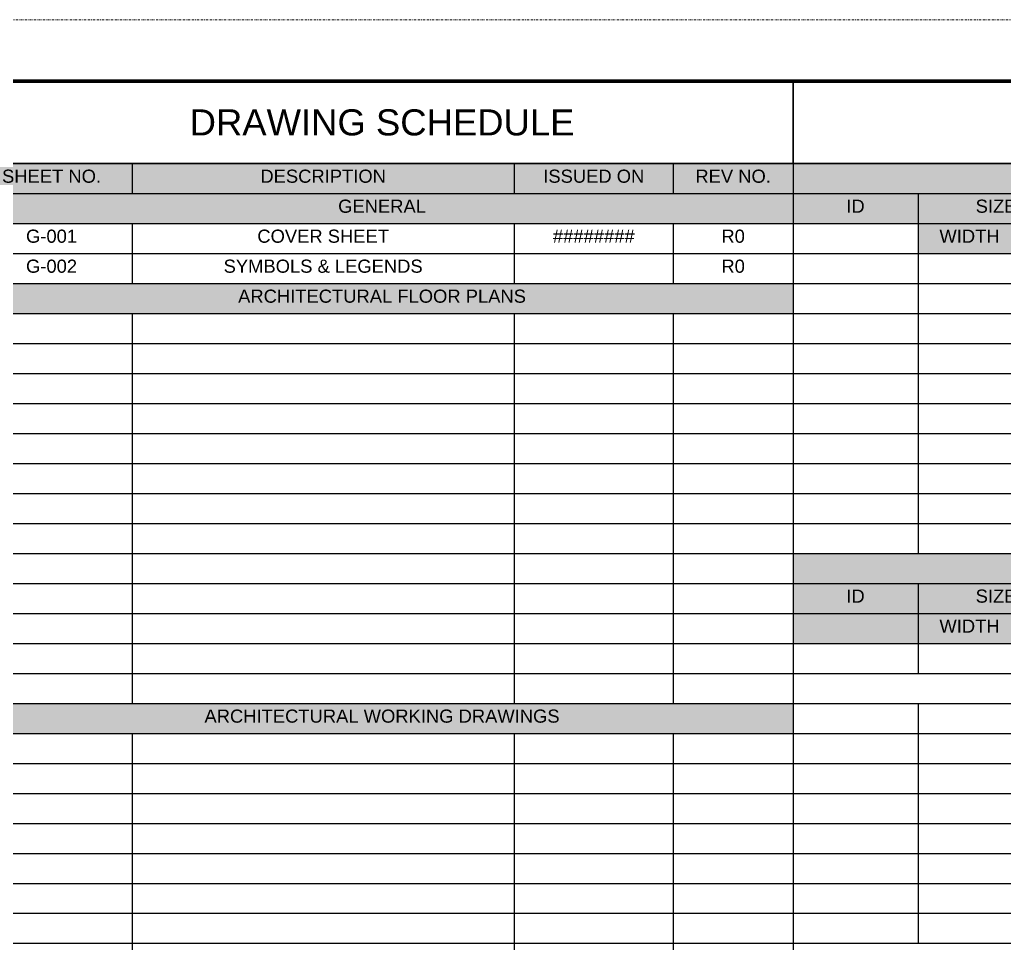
# Paper-space layout 'Symbols A0' of a CAD drawing. Header units: millimetres. Extents: x 0 to 1183, y 0 to 902.
# Drawn here: x 703.8 to 943.4, y 677.2 to 902 of the extents above; entities that cross this region are included whole.
import ezdxf
from ezdxf.enums import TextEntityAlignment as Align

# ---------------------------------------------------------------- set-up
doc = ezdxf.new("R2010")
doc.units = ezdxf.units.MM
doc.linetypes.add('DASHDOT', pattern=[1, 0.5, -0.25, 0, -0.25])
doc.layers.add('G-ANNO-REFR', color=253, linetype='DASHDOT', lineweight=5, plot=False)
for name, color, linetype, lineweight in [('G-ANNO-TEXT', 3, 'Continuous', 15), ('G-ANNO-TTLB', 7, 'Continuous', 50), ('G-PAPR-MEDM', 6, 'Continuous', 30), ('G-PAPR-THCK', 4, 'Continuous', 100)]:
    doc.layers.add(name, color=color, linetype=linetype, lineweight=lineweight)
doc.styles.add('LLARGE', font='arial.ttf', dxfattribs={"height": 6.35})
doc.styles.add('MEDIUM', font='arial.ttf', dxfattribs={"height": 3.2})
doc.styles.add('NOTES', font='arial.ttf', dxfattribs={"height": 2})
doc.styles.add('SUB-TITLE', font='swisscb.ttf')
doc.styles.add('SUB-TITLE-2', font='swissc.ttf')
doc.styles.add('TITLE', font='swisscb.ttf')

# ---------------------------------------------------------------- blocks, each defined once
blk = doc.blocks.new('*T133')
at = {"layer": 'G-PAPR-MEDM', "color": 7, "linetype": 'ByBlock', "lineweight": -2, "transparency": 16777216}
for p, q in [((0, 0), (200, 0)), ((0, 0), (0, -14.6)), ((39.16, 0), (39.16, -7.3)), ((132.17, 0), (132.17, -7.3)), ((170.86, 0), (170.86, -7.3)), ((200, 0), (200, -7.3)), ((0, -7.3), (200, -7.3)), ((0, -29.2), (200, -29.2)), ((0, -29.2), (0, -36.5)), ((0, -131.4), (200, -131.4)), ((0, -131.4), (0, -138.7)), ((0, -240.9), (200, -240.9)), ((0, -240.9), (0, -248.2)), ((0, -328.5), (200, -328.5)), ((0, -328.5), (0, -335.8))]:
    blk.add_line(p, q, dxfattribs=at)
at = {"layer": 'G-PAPR-MEDM', "color": 0, "linetype": 'ByBlock', "lineweight": -2, "transparency": 16777216}
for p, q in [((200, -7.3), (200, -401.5)), ((0, -14.6), (200, -14.6)), ((0, -14.6), (0, -29.2)), ((39.16, -14.6), (39.16, -29.2)), ((132.17, -14.6), (132.17, -29.2)), ((170.86, -14.6), (170.86, -29.2)), ((0, -21.9), (200, -21.9)), ((0, -36.5), (200, -36.5)), ((0, -36.5), (0, -131.4)), ((39.16, -36.5), (39.16, -131.4)), ((132.17, -36.5), (132.17, -131.4)), ((170.86, -36.5), (170.86, -131.4)), ((0, -43.8), (200, -43.8)), ((0, -51.1), (200, -51.1)), ((0, -58.4), (200, -58.4)), ((0, -65.7), (200, -65.7)), ((0, -73), (200, -73)), ((0, -80.3), (200, -80.3)), ((0, -87.6), (200, -87.6)), ((0, -94.9), (200, -94.9)), ((0, -102.2), (200, -102.2)), ((0, -109.5), (200, -109.5)), ((0, -116.8), (200, -116.8)), ((0, -124.1), (200, -124.1)), ((0, -138.7), (200, -138.7)), ((0, -138.7), (0, -240.9)), ((39.16, -138.7), (39.16, -240.9)), ((132.17, -138.7), (132.17, -240.9)), ((170.86, -138.7), (170.86, -240.9)), ((0, -146), (200, -146)), ((0, -153.3), (200, -153.3)), ((0, -160.6), (200, -160.6)), ((0, -167.9), (200, -167.9)), ((0, -175.2), (200, -175.2)), ((0, -182.5), (200, -182.5)), ((0, -189.8), (200, -189.8)), ((0, -197.1), (200, -197.1)), ((0, -204.4), (200, -204.4)), ((0, -211.7), (200, -211.7)), ((0, -219), (200, -219)), ((0, -226.3), (200, -226.3)), ((0, -233.6), (200, -233.6)), ((0, -248.2), (200, -248.2)), ((0, -248.2), (0, -328.5)), ((39.16, -248.2), (39.16, -328.5)), ((132.17, -248.2), (132.17, -328.5)), ((170.86, -248.2), (170.86, -328.5)), ((0, -255.5), (200, -255.5)), ((0, -262.8), (200, -262.8)), ((0, -270.1), (200, -270.1)), ((0, -277.4), (200, -277.4)), ((0, -284.7), (200, -284.7)), ((0, -292), (200, -292)), ((0, -299.3), (200, -299.3)), ((0, -306.6), (200, -306.6)), ((0, -313.9), (200, -313.9)), ((0, -321.2), (200, -321.2)), ((0, -335.8), (200, -335.8)), ((0, -335.8), (0, -401.5)), ((39.16, -335.8), (39.16, -401.5)), ((132.17, -335.8), (132.17, -401.5)), ((170.86, -335.8), (170.86, -401.5)), ((0, -343.1), (200, -343.1)), ((0, -350.4), (200, -350.4)), ((0, -357.7), (200, -357.7)), ((0, -365), (200, -365)), ((0, -372.3), (200, -372.3)), ((0, -379.6), (200, -379.6)), ((0, -386.9), (200, -386.9)), ((0, -394.2), (200, -394.2)), ((0, -401.5), (200, -401.5))]:
    blk.add_line(p, q, dxfattribs=at)
at = {"layer": 'G-PAPR-MEDM', "color": 9, "transparency": 16777216}
for points in [[(0, 0), (0, -7.3), (39.16, 0), (39.16, -7.3)], [(39.16, 0), (39.16, -7.3), (132.17, 0), (132.17, -7.3)], [(132.17, 0), (132.17, -7.3), (170.86, 0), (170.86, -7.3)], [(170.86, 0), (170.86, -7.3), (200, 0), (200, -7.3)], [(0, -7.3), (0, -14.6), (200, -7.3), (200, -14.6)], [(0, -29.2), (0, -36.5), (200, -29.2), (200, -36.5)], [(0, -131.4), (0, -138.7), (200, -131.4), (200, -138.7)], [(0, -240.9), (0, -248.2), (200, -240.9), (200, -248.2)], [(0, -328.5), (0, -335.8), (200, -328.5), (200, -335.8)]]:
    blk.add_solid(points, dxfattribs=at)
at = {"layer": 'G-PAPR-MEDM', "color": 7, "transparency": 16777216, "char_height": 3.2, "attachment_point": 2, "style": 'MEDIUM'}
for s, insert, width in [('{\\fArial|b0|i0|c0;SHEET NO.', (19.58, -1.5), 36.1591), ('{\\fArial|b0|i0|c0;DESCRIPTION', (85.67, -1.5), 90.0153), ('{\\fArial|b0|i0|c0;ISSUED ON', (151.52, -1.5), 35.6828), ('{\\fArial|b0|i0|c0;REV NO.', (185.43, -1.5), 26.1428), ('{\\fArial|b0|i0|c0;GENERAL', (100, -8.8), 197), ('{\\fArial|b0|i0|c0;G-001', (19.58, -16.1), 36.1591), ('{\\fArial|b0|i0|c0;COVER SHEET', (85.67, -16.1), 90.0153), ('{\\fArial|b0|i0|c0;########', (151.52, -16.1), 35.6828), ('{\\fArial|b0|i0|c0;R0', (185.43, -16.1), 26.1428), ('{\\fArial|b0|i0|c0;G-002', (19.58, -23.4), 36.1591), ('{\\fArial|b0|i0|c0;SYMBOLS & LEGENDS', (85.67, -23.4), 90.0153), ('{\\fArial|b0|i0|c0;', (151.52, -23.4), 35.6828), ('{\\fArial|b0|i0|c0;R0', (185.43, -23.4), 26.1428), ('{\\fArial|b0|i0|c0;ARCHITECTURAL FLOOR PLANS', (100, -30.7), 197), ('{\\fArial|b0|i0|c0;', (19.58, -38), 36.1591), ('{\\fArial|b0|i0|c0;', (85.67, -38), 90.0153), ('{\\fArial|b0|i0|c0;', (151.52, -38), 35.6828), ('{\\fArial|b0|i0|c0;', (185.43, -38), 26.1428), ('{\\fArial|b0|i0|c0;', (19.58, -45.3), 36.1591), ('{\\fArial|b0|i0|c0;', (85.67, -45.3), 90.0153), ('{\\fArial|b0|i0|c0;', (151.52, -45.3), 35.6828), ('{\\fArial|b0|i0|c0;', (185.43, -45.3), 26.1428), ('{\\fArial|b0|i0|c0;', (19.58, -52.6), 36.1591), ('{\\fArial|b0|i0|c0;', (85.67, -52.6), 90.0153), ('{\\fArial|b0|i0|c0;', (151.52, -52.6), 35.6828), ('{\\fArial|b0|i0|c0;', (185.43, -52.6), 26.1428), ('{\\fArial|b0|i0|c0;', (19.58, -59.9), 36.1591), ('{\\fArial|b0|i0|c0;', (85.67, -59.9), 90.0153), ('{\\fArial|b0|i0|c0;', (151.52, -59.9), 35.6828), ('{\\fArial|b0|i0|c0;', (185.43, -59.9), 26.1428), ('{\\fArial|b0|i0|c0;', (19.58, -67.2), 36.1591), ('{\\fArial|b0|i0|c0;', (85.67, -67.2), 90.0153), ('{\\fArial|b0|i0|c0;', (151.52, -67.2), 35.6828), ('{\\fArial|b0|i0|c0;', (185.43, -67.2), 26.1428), ('{\\fArial|b0|i0|c0;', (19.58, -74.5), 36.1591), ('{\\fArial|b0|i0|c0;', (85.67, -74.5), 90.0153), ('{\\fArial|b0|i0|c0;', (151.52, -74.5), 35.6828), ('{\\fArial|b0|i0|c0;', (185.43, -74.5), 26.1428), ('{\\fArial|b0|i0|c0;', (19.58, -81.8), 36.1591), ('{\\fArial|b0|i0|c0;', (85.67, -81.8), 90.0153), ('{\\fArial|b0|i0|c0;', (151.52, -81.8), 35.6828), ('{\\fArial|b0|i0|c0;', (185.43, -81.8), 26.1428), ('{\\fArial|b0|i0|c0;', (19.58, -89.1), 36.1591), ('{\\fArial|b0|i0|c0;', (85.67, -89.1), 90.0153), ('{\\fArial|b0|i0|c0;', (151.52, -89.1), 35.6828), ('{\\fArial|b0|i0|c0;', (185.43, -89.1), 26.1428), ('{\\fArial|b0|i0|c0;', (19.58, -96.4), 36.1591), ('{\\fArial|b0|i0|c0;', (85.67, -96.4), 90.0153), ('{\\fArial|b0|i0|c0;', (151.52, -96.4), 35.6828), ('{\\fArial|b0|i0|c0;', (185.43, -96.4), 26.1428), ('{\\fArial|b0|i0|c0;', (19.58, -103.7), 36.1591), ('{\\fArial|b0|i0|c0;', (85.67, -103.7), 90.0153), ('{\\fArial|b0|i0|c0;', (151.52, -103.7), 35.6828), ('{\\fArial|b0|i0|c0;', (185.43, -103.7), 26.1428), ('{\\fArial|b0|i0|c0;', (19.58, -111), 36.1591), ('{\\fArial|b0|i0|c0;', (85.67, -111), 90.0153), ('{\\fArial|b0|i0|c0;', (151.52, -111), 35.6828), ('{\\fArial|b0|i0|c0;', (185.43, -111), 26.1428), ('{\\fArial|b0|i0|c0;', (19.58, -118.3), 36.1591), ('{\\fArial|b0|i0|c0;', (85.67, -118.3), 90.0153), ('{\\fArial|b0|i0|c0;', (151.52, -118.3), 35.6828), ('{\\fArial|b0|i0|c0;', (185.43, -118.3), 26.1428), ('{\\fArial|b0|i0|c0;', (19.58, -125.6), 36.1591), ('{\\fArial|b0|i0|c0;', (85.67, -125.6), 90.0153), ('{\\fArial|b0|i0|c0;', (151.52, -125.6), 35.6828), ('{\\fArial|b0|i0|c0;', (185.43, -125.6), 26.1428), ('{\\fArial|b0|i0|c0;ARCHITECTURAL WORKING DRAWINGS', (100, -132.9), 197), ('{\\fArial|b0|i0|c0;', (19.58, -140.2), 36.1591), ('{\\fArial|b0|i0|c0;', (85.67, -140.2), 90.0153), ('{\\fArial|b0|i0|c0;', (151.52, -140.2), 35.6828), ('{\\fArial|b0|i0|c0;', (185.43, -140.2), 26.1428), ('{\\fArial|b0|i0|c0;', (19.58, -147.5), 36.1591), ('{\\fArial|b0|i0|c0;', (85.67, -147.5), 90.0153), ('{\\fArial|b0|i0|c0;', (151.52, -147.5), 35.6828), ('{\\fArial|b0|i0|c0;', (185.43, -147.5), 26.1428), ('{\\fArial|b0|i0|c0;', (19.58, -154.8), 36.1591), ('{\\fArial|b0|i0|c0;', (85.67, -154.8), 90.0153), ('{\\fArial|b0|i0|c0;', (151.52, -154.8), 35.6828), ('{\\fArial|b0|i0|c0;', (185.43, -154.8), 26.1428), ('{\\fArial|b0|i0|c0;', (19.58, -162.1), 36.1591), ('{\\fArial|b0|i0|c0;', (85.67, -162.1), 90.0153), ('{\\fArial|b0|i0|c0;', (151.52, -162.1), 35.6828), ('{\\fArial|b0|i0|c0;', (185.43, -162.1), 26.1428), ('{\\fArial|b0|i0|c0;', (19.58, -169.4), 36.1591), ('{\\fArial|b0|i0|c0;', (85.67, -169.4), 90.0153), ('{\\fArial|b0|i0|c0;', (151.52, -169.4), 35.6828), ('{\\fArial|b0|i0|c0;', (185.43, -169.4), 26.1428), ('{\\fArial|b0|i0|c0;', (19.58, -176.7), 36.1591), ('{\\fArial|b0|i0|c0;', (85.67, -176.7), 90.0153), ('{\\fArial|b0|i0|c0;', (151.52, -176.7), 35.6828), ('{\\fArial|b0|i0|c0;', (185.43, -176.7), 26.1428), ('{\\fArial|b0|i0|c0;', (19.58, -184), 36.1591), ('{\\fArial|b0|i0|c0;', (85.67, -184), 90.0153), ('{\\fArial|b0|i0|c0;', (151.52, -184), 35.6828), ('{\\fArial|b0|i0|c0;', (185.43, -184), 26.1428), ('{\\fArial|b0|i0|c0;', (19.58, -191.3), 36.1591), ('{\\fArial|b0|i0|c0;', (85.67, -191.3), 90.0153), ('{\\fArial|b0|i0|c0;', (151.52, -191.3), 35.6828), ('{\\fArial|b0|i0|c0;', (185.43, -191.3), 26.1428), ('{\\fArial|b0|i0|c0;', (19.58, -198.6), 36.1591), ('{\\fArial|b0|i0|c0;', (85.67, -198.6), 90.0153), ('{\\fArial|b0|i0|c0;', (151.52, -198.6), 35.6828), ('{\\fArial|b0|i0|c0;', (185.43, -198.6), 26.1428), ('{\\fArial|b0|i0|c0;', (19.58, -205.9), 36.1591), ('{\\fArial|b0|i0|c0;', (85.67, -205.9), 90.0153), ('{\\fArial|b0|i0|c0;', (151.52, -205.9), 35.6828), ('{\\fArial|b0|i0|c0;', (185.43, -205.9), 26.1428), ('{\\fArial|b0|i0|c0;', (19.58, -213.2), 36.1591), ('{\\fArial|b0|i0|c0;', (85.67, -213.2), 90.0153), ('{\\fArial|b0|i0|c0;', (151.52, -213.2), 35.6828), ('{\\fArial|b0|i0|c0;', (185.43, -213.2), 26.1428), ('{\\fArial|b0|i0|c0;', (19.58, -220.5), 36.1591), ('{\\fArial|b0|i0|c0;', (85.67, -220.5), 90.0153), ('{\\fArial|b0|i0|c0;', (151.52, -220.5), 35.6828), ('{\\fArial|b0|i0|c0;', (185.43, -220.5), 26.1428), ('{\\fArial|b0|i0|c0;', (19.58, -227.8), 36.1591), ('{\\fArial|b0|i0|c0;', (85.67, -227.8), 90.0153), ('{\\fArial|b0|i0|c0;', (151.52, -227.8), 35.6828), ('{\\fArial|b0|i0|c0;', (185.43, -227.8), 26.1428), ('{\\fArial|b0|i0|c0;', (19.58, -235.1), 36.1591), ('{\\fArial|b0|i0|c0;', (85.67, -235.1), 90.0153), ('{\\fArial|b0|i0|c0;', (151.52, -235.1), 35.6828), ('{\\fArial|b0|i0|c0;', (185.43, -235.1), 26.1428), ('{\\fArial|b0|i0|c0;ARCHITECTURAL ELEVATIONS / SECTIONS', (100, -242.4), 197), ('{\\fArial|b0|i0|c0;', (19.58, -249.7), 36.1591), ('{\\fArial|b0|i0|c0;', (85.67, -249.7), 90.0153), ('{\\fArial|b0|i0|c0;', (151.52, -249.7), 35.6828), ('{\\fArial|b0|i0|c0;', (185.43, -249.7), 26.1428), ('{\\fArial|b0|i0|c0;', (19.58, -257), 36.1591), ('{\\fArial|b0|i0|c0;', (85.67, -257), 90.0153), ('{\\fArial|b0|i0|c0;', (151.52, -257), 35.6828), ('{\\fArial|b0|i0|c0;', (185.43, -257), 26.1428), ('{\\fArial|b0|i0|c0;', (19.58, -264.3), 36.1591), ('{\\fArial|b0|i0|c0;', (85.67, -264.3), 90.0153), ('{\\fArial|b0|i0|c0;', (151.52, -264.3), 35.6828), ('{\\fArial|b0|i0|c0;', (185.43, -264.3), 26.1428), ('{\\fArial|b0|i0|c0;', (19.58, -271.6), 36.1591), ('{\\fArial|b0|i0|c0;', (85.67, -271.6), 90.0153), ('{\\fArial|b0|i0|c0;', (151.52, -271.6), 35.6828), ('{\\fArial|b0|i0|c0;', (185.43, -271.6), 26.1428), ('{\\fArial|b0|i0|c0;', (19.58, -278.9), 36.1591), ('{\\fArial|b0|i0|c0;', (85.67, -278.9), 90.0153), ('{\\fArial|b0|i0|c0;', (151.52, -278.9), 35.6828), ('{\\fArial|b0|i0|c0;', (185.43, -278.9), 26.1428), ('{\\fArial|b0|i0|c0;', (19.58, -286.2), 36.1591), ('{\\fArial|b0|i0|c0;', (85.67, -286.2), 90.0153), ('{\\fArial|b0|i0|c0;', (151.52, -286.2), 35.6828), ('{\\fArial|b0|i0|c0;', (185.43, -286.2), 26.1428), ('{\\fArial|b0|i0|c0;', (19.58, -293.5), 36.1591), ('{\\fArial|b0|i0|c0;', (85.67, -293.5), 90.0153), ('{\\fArial|b0|i0|c0;', (151.52, -293.5), 35.6828), ('{\\fArial|b0|i0|c0;', (185.43, -293.5), 26.1428), ('{\\fArial|b0|i0|c0;', (19.58, -300.8), 36.1591), ('{\\fArial|b0|i0|c0;', (85.67, -300.8), 90.0153), ('{\\fArial|b0|i0|c0;', (151.52, -300.8), 35.6828), ('{\\fArial|b0|i0|c0;', (185.43, -300.8), 26.1428), ('{\\fArial|b0|i0|c0;', (19.58, -308.1), 36.1591), ('{\\fArial|b0|i0|c0;', (85.67, -308.1), 90.0153), ('{\\fArial|b0|i0|c0;', (151.52, -308.1), 35.6828), ('{\\fArial|b0|i0|c0;', (185.43, -308.1), 26.1428), ('{\\fArial|b0|i0|c0;', (19.58, -315.4), 36.1591), ('{\\fArial|b0|i0|c0;', (85.67, -315.4), 90.0153), ('{\\fArial|b0|i0|c0;', (151.52, -315.4), 35.6828), ('{\\fArial|b0|i0|c0;', (185.43, -315.4), 26.1428), ('{\\fArial|b0|i0|c0;', (19.58, -322.7), 36.1591), ('{\\fArial|b0|i0|c0;', (85.67, -322.7), 90.0153), ('{\\fArial|b0|i0|c0;', (151.52, -322.7), 35.6828), ('{\\fArial|b0|i0|c0;', (185.43, -322.7), 26.1428), ('{\\fArial|b0|i0|c0;ARCHITECTURAL DETAILS', (100, -330), 197), ('{\\fArial|b0|i0|c0;', (19.58, -337.3), 36.1591), ('{\\fArial|b0|i0|c0;', (85.67, -337.3), 90.0153), ('{\\fArial|b0|i0|c0;', (151.52, -337.3), 35.6828), ('{\\fArial|b0|i0|c0;', (185.43, -337.3), 26.1428), ('{\\fArial|b0|i0|c0;', (19.58, -344.6), 36.1591), ('{\\fArial|b0|i0|c0;', (85.67, -344.6), 90.0153), ('{\\fArial|b0|i0|c0;', (151.52, -344.6), 35.6828), ('{\\fArial|b0|i0|c0;', (185.43, -344.6), 26.1428), ('{\\fArial|b0|i0|c0;', (19.58, -351.9), 36.1591), ('{\\fArial|b0|i0|c0;', (85.67, -351.9), 90.0153), ('{\\fArial|b0|i0|c0;', (151.52, -351.9), 35.6828), ('{\\fArial|b0|i0|c0;', (185.43, -351.9), 26.1428), ('{\\fArial|b0|i0|c0;', (19.58, -359.2), 36.1591), ('{\\fArial|b0|i0|c0;', (85.67, -359.2), 90.0153), ('{\\fArial|b0|i0|c0;', (151.52, -359.2), 35.6828), ('{\\fArial|b0|i0|c0;', (185.43, -359.2), 26.1428), ('{\\fArial|b0|i0|c0;', (19.58, -366.5), 36.1591), ('{\\fArial|b0|i0|c0;', (85.67, -366.5), 90.0153), ('{\\fArial|b0|i0|c0;', (151.52, -366.5), 35.6828), ('{\\fArial|b0|i0|c0;', (185.43, -366.5), 26.1428), ('{\\fArial|b0|i0|c0;', (19.58, -373.8), 36.1591), ('{\\fArial|b0|i0|c0;', (85.67, -373.8), 90.0153), ('{\\fArial|b0|i0|c0;', (151.52, -373.8), 35.6828), ('{\\fArial|b0|i0|c0;', (185.43, -373.8), 26.1428), ('{\\fArial|b0|i0|c0;', (19.58, -381.1), 36.1591), ('{\\fArial|b0|i0|c0;', (85.67, -381.1), 90.0153), ('{\\fArial|b0|i0|c0;', (151.52, -381.1), 35.6828), ('{\\fArial|b0|i0|c0;', (185.43, -381.1), 26.1428), ('{\\fArial|b0|i0|c0;', (19.58, -388.4), 36.1591), ('{\\fArial|b0|i0|c0;', (85.67, -388.4), 90.0153), ('{\\fArial|b0|i0|c0;', (151.52, -388.4), 35.6828), ('{\\fArial|b0|i0|c0;', (185.43, -388.4), 26.1428), ('{\\fArial|b0|i0|c0;', (19.58, -395.7), 36.1591), ('{\\fArial|b0|i0|c0;', (85.67, -395.7), 90.0153), ('{\\fArial|b0|i0|c0;', (151.52, -395.7), 35.6828), ('{\\fArial|b0|i0|c0;', (185.43, -395.7), 26.1428)]:
    blk.add_mtext(s, dxfattribs=dict(at, insert=insert, width=width))
blk = doc.blocks.new('*T134')
at = {"layer": 'G-PAPR-MEDM', "color": 7, "linetype": 'ByBlock', "lineweight": -2, "transparency": 16777216}
for p, q in [((0, 0), (200, 0)), ((0, 0), (0, -14.6)), ((0, -7.3), (200, -7.3)), ((30.42, -7.3), (30.42, -21.9)), ((80.07, -7.3), (80.07, -14.6)), ((109.56, -7.3), (109.56, -14.6)), ((200, -7.3), (200, -14.6)), ((30.42, -14.6), (80.07, -14.6)), ((55.49, -14.6), (55.49, -21.9)), ((0, -94.9), (200, -94.9)), ((0, -94.9), (0, -116.8)), ((0, -102.2), (200, -102.2)), ((30.42, -102.2), (30.42, -116.8)), ((80.07, -102.2), (80.07, -116.8)), ((109.56, -102.2), (109.56, -116.8)), ((200, -102.2), (200, -116.8)), ((0, -109.5), (200, -109.5)), ((55.49, -109.5), (55.49, -116.8))]:
    blk.add_line(p, q, dxfattribs=at)
at = {"layer": 'G-PAPR-MEDM', "linetype": 'ByBlock', "lineweight": -2, "transparency": 16777216}
for p, q in [((200, 0), (200, -7.3)), ((200, -124.1), (200, -131.4))]:
    blk.add_line(p, q, dxfattribs=at)
at = {"layer": 'G-PAPR-MEDM', "color": 0, "linetype": 'ByBlock', "lineweight": -2, "transparency": 16777216}
for p, q in [((0, -14.6), (30.42, -14.6)), ((0, -14.6), (0, -94.9)), ((80.07, -14.6), (200, -14.6)), ((80.07, -14.6), (80.07, -94.9)), ((109.56, -14.6), (109.56, -94.9)), ((200, -14.6), (200, -102.2)), ((0, -21.9), (200, -21.9)), ((30.42, -21.9), (30.42, -94.9)), ((55.49, -21.9), (55.49, -94.9)), ((0, -29.2), (200, -29.2)), ((0, -36.5), (200, -36.5)), ((0, -43.8), (200, -43.8)), ((0, -51.1), (200, -51.1)), ((0, -58.4), (200, -58.4)), ((0, -65.7), (200, -65.7)), ((0, -73), (200, -73)), ((0, -80.3), (200, -80.3)), ((0, -87.6), (200, -87.6)), ((0, -116.8), (200, -116.8)), ((0, -116.8), (0, -189.8)), ((30.42, -116.8), (30.42, -124.1)), ((80.07, -116.8), (80.07, -124.1)), ((109.56, -116.8), (109.56, -124.1)), ((200, -116.8), (200, -124.1)), ((0, -124.1), (200, -124.1)), ((0, -131.4), (200, -131.4)), ((30.42, -131.4), (30.42, -189.8)), ((55.49, -131.4), (55.49, -189.8)), ((80.07, -131.4), (80.07, -189.8)), ((109.56, -131.4), (109.56, -189.8)), ((200, -131.4), (200, -189.8)), ((0, -138.7), (200, -138.7)), ((0, -146), (200, -146)), ((0, -153.3), (200, -153.3)), ((0, -160.6), (200, -160.6)), ((0, -167.9), (200, -167.9)), ((0, -175.2), (200, -175.2)), ((0, -182.5), (200, -182.5)), ((0, -189.8), (200, -189.8))]:
    blk.add_line(p, q, dxfattribs=at)
at = {"layer": 'G-PAPR-MEDM', "color": 9, "transparency": 16777216}
for points in [[(0, 0), (0, -7.3), (200, 0), (200, -7.3)], [(0, -7.3), (0, -14.6), (30.42, -7.3), (30.42, -14.6)], [(30.42, -7.3), (30.42, -14.6), (80.07, -7.3), (80.07, -14.6)], [(80.07, -7.3), (80.07, -14.6), (109.56, -7.3), (109.56, -14.6)], [(109.56, -7.3), (109.56, -14.6), (200, -7.3), (200, -14.6)], [(30.42, -14.6), (30.42, -21.9), (55.49, -14.6), (55.49, -21.9)], [(55.49, -14.6), (55.49, -21.9), (80.07, -14.6), (80.07, -21.9)], [(0, -94.9), (0, -102.2), (200, -94.9), (200, -102.2)], [(0, -102.2), (0, -109.5), (30.42, -102.2), (30.42, -109.5)], [(30.42, -102.2), (30.42, -109.5), (80.07, -102.2), (80.07, -109.5)], [(80.07, -102.2), (80.07, -109.5), (109.56, -102.2), (109.56, -109.5)], [(109.56, -102.2), (109.56, -109.5), (200, -102.2), (200, -109.5)], [(0, -109.5), (0, -116.8), (30.42, -109.5), (30.42, -116.8)], [(30.42, -109.5), (30.42, -116.8), (55.49, -109.5), (55.49, -116.8)], [(55.49, -109.5), (55.49, -116.8), (80.07, -109.5), (80.07, -116.8)], [(80.07, -109.5), (80.07, -116.8), (109.56, -109.5), (109.56, -116.8)], [(109.56, -109.5), (109.56, -116.8), (200, -109.5), (200, -116.8)]]:
    blk.add_solid(points, dxfattribs=at)
at = {"layer": 'G-PAPR-MEDM', "color": 7, "transparency": 16777216, "char_height": 3.2, "attachment_point": 2, "style": 'MEDIUM'}
for s, insert, width in [('{\\fArial|b0|i0|c0;DOORS', (100, -1.5), 197), ('{\\fArial|b0|i0|c0;ID', (15.21, -8.8), 27.4179), ('{\\fArial|b0|i0|c0;SIZE (mm)', (55.24, -8.8), 46.6485), ('{\\fArial|b0|i0|c0;MATERIAL', (94.81, -8.8), 26.4935), ('{\\fArial|b0|i0|c0;TYPE', (154.78, -8.8), 87.4401), ('{\\fArial|b0|i0|c0;', (15.21, -16.1), 27.4179), ('{\\fArial|b0|i0|c0;WIDTH', (42.95, -16.1), 22.07), ('{\\fArial|b0|i0|c0;HEIGHT', (67.78, -16.1), 21.5785), ('{\\fArial|b0|i0|c0;', (94.81, -16.1), 26.4935), ('{\\fArial|b0|i0|c0;', (154.78, -16.1), 87.4401), ('{\\fArial|b0|i0|c0;', (15.21, -23.4), 27.4179), ('{\\fArial|b0|i0|c0;', (42.95, -23.4), 22.07), ('{\\fArial|b0|i0|c0;', (67.78, -23.4), 21.5785), ('{\\fArial|b0|i0|c0;', (94.81, -23.4), 26.4935), ('{\\fArial|b0|i0|c0;', (154.78, -23.4), 87.4401), ('{\\fArial|b0|i0|c0;', (15.21, -30.7), 27.4179), ('{\\fArial|b0|i0|c0;', (42.95, -30.7), 22.07), ('{\\fArial|b0|i0|c0;', (67.78, -30.7), 21.5785), ('{\\fArial|b0|i0|c0;', (94.81, -30.7), 26.4935), ('{\\fArial|b0|i0|c0;', (154.78, -30.7), 87.4401), ('{\\fArial|b0|i0|c0;', (15.21, -38), 27.4179), ('{\\fArial|b0|i0|c0;', (42.95, -38), 22.07), ('{\\fArial|b0|i0|c0;', (67.78, -38), 21.5785), ('{\\fArial|b0|i0|c0;', (94.81, -38), 26.4935), ('{\\fArial|b0|i0|c0;', (154.78, -38), 87.4401), ('{\\fArial|b0|i0|c0;', (15.21, -45.3), 27.4179), ('{\\fArial|b0|i0|c0;', (42.95, -45.3), 22.07), ('{\\fArial|b0|i0|c0;', (67.78, -45.3), 21.5785), ('{\\fArial|b0|i0|c0;', (94.81, -45.3), 26.4935), ('{\\fArial|b0|i0|c0;', (154.78, -45.3), 87.4401), ('{\\fArial|b0|i0|c0;', (15.21, -52.6), 27.4179), ('{\\fArial|b0|i0|c0;', (42.95, -52.6), 22.07), ('{\\fArial|b0|i0|c0;', (67.78, -52.6), 21.5785), ('{\\fArial|b0|i0|c0;', (94.81, -52.6), 26.4935), ('{\\fArial|b0|i0|c0;', (154.78, -52.6), 87.4401), ('{\\fArial|b0|i0|c0;', (15.21, -59.9), 27.4179), ('{\\fArial|b0|i0|c0;', (42.95, -59.9), 22.07), ('{\\fArial|b0|i0|c0;', (67.78, -59.9), 21.5785), ('{\\fArial|b0|i0|c0;', (94.81, -59.9), 26.4935), ('{\\fArial|b0|i0|c0;', (154.78, -59.9), 87.4401), ('{\\fArial|b0|i0|c0;', (15.21, -67.2), 27.4179), ('{\\fArial|b0|i0|c0;', (42.95, -67.2), 22.07), ('{\\fArial|b0|i0|c0;', (67.78, -67.2), 21.5785), ('{\\fArial|b0|i0|c0;', (94.81, -67.2), 26.4935), ('{\\fArial|b0|i0|c0;', (154.78, -67.2), 87.4401), ('{\\fArial|b0|i0|c0;', (15.21, -74.5), 27.4179), ('{\\fArial|b0|i0|c0;', (42.95, -74.5), 22.07), ('{\\fArial|b0|i0|c0;', (67.78, -74.5), 21.5785), ('{\\fArial|b0|i0|c0;', (94.81, -74.5), 26.4935), ('{\\fArial|b0|i0|c0;', (154.78, -74.5), 87.4401), ('{\\fArial|b0|i0|c0;', (15.21, -81.8), 27.4179), ('{\\fArial|b0|i0|c0;', (42.95, -81.8), 22.07), ('{\\fArial|b0|i0|c0;', (67.78, -81.8), 21.5785), ('{\\fArial|b0|i0|c0;', (94.81, -81.8), 26.4935), ('{\\fArial|b0|i0|c0;', (154.78, -81.8), 87.4401), ('{\\fArial|b0|i0|c0;', (15.21, -89.1), 27.4179), ('{\\fArial|b0|i0|c0;', (42.95, -89.1), 22.07), ('{\\fArial|b0|i0|c0;', (67.78, -89.1), 21.5785), ('{\\fArial|b0|i0|c0;', (94.81, -89.1), 26.4935), ('{\\fArial|b0|i0|c0;', (154.78, -89.1), 87.4401), ('{\\fArial|b0|i0|c0;WINDOWS', (100, -96.4), 197), ('{\\fArial|b0|i0|c0;ID', (15.21, -103.7), 27.4179), ('{\\fArial|b0|i0|c0;SIZE (mm)', (55.24, -103.7), 46.6485), ('{\\fArial|b0|i0|c0;MATERIAL', (94.81, -103.7), 26.4935), ('{\\fArial|b0|i0|c0;TYPE', (154.78, -103.7), 87.4401), ('{\\fArial|b0|i0|c0;', (15.21, -111), 27.4179), ('{\\fArial|b0|i0|c0;WIDTH', (42.95, -111), 22.07), ('{\\fArial|b0|i0|c0;HEIGHT', (67.78, -111), 21.5785), ('{\\fArial|b0|i0|c0;', (94.81, -111), 26.4935), ('{\\fArial|b0|i0|c0;', (154.78, -111), 87.4401), ('{\\fArial|b0|i0|c0;', (15.21, -118.3), 27.4179), ('{\\fArial|b0|i0|c0;', (55.24, -118.3), 46.6485), ('{\\fArial|b0|i0|c0;', (94.81, -118.3), 26.4935), ('{\\fArial|b0|i0|c0;', (154.78, -118.3), 87.4401), ('{\\fArial|b0|i0|c0;', (100, -125.6), 197), ('{\\fArial|b0|i0|c0;', (15.21, -132.9), 27.4179), ('{\\fArial|b0|i0|c0;', (42.95, -132.9), 22.07), ('{\\fArial|b0|i0|c0;', (67.78, -132.9), 21.5785), ('{\\fArial|b0|i0|c0;', (94.81, -132.9), 26.4935), ('{\\fArial|b0|i0|c0;', (154.78, -132.9), 87.4401), ('{\\fArial|b0|i0|c0;', (15.21, -140.2), 27.4179), ('{\\fArial|b0|i0|c0;', (42.95, -140.2), 22.07), ('{\\fArial|b0|i0|c0;', (67.78, -140.2), 21.5785), ('{\\fArial|b0|i0|c0;', (94.81, -140.2), 26.4935), ('{\\fArial|b0|i0|c0;', (154.78, -140.2), 87.4401), ('{\\fArial|b0|i0|c0;', (15.21, -147.5), 27.4179), ('{\\fArial|b0|i0|c0;', (42.95, -147.5), 22.07), ('{\\fArial|b0|i0|c0;', (67.78, -147.5), 21.5785), ('{\\fArial|b0|i0|c0;', (94.81, -147.5), 26.4935), ('{\\fArial|b0|i0|c0;', (154.78, -147.5), 87.4401), ('{\\fArial|b0|i0|c0;', (15.21, -154.8), 27.4179), ('{\\fArial|b0|i0|c0;', (42.95, -154.8), 22.07), ('{\\fArial|b0|i0|c0;', (67.78, -154.8), 21.5785), ('{\\fArial|b0|i0|c0;', (94.81, -154.8), 26.4935), ('{\\fArial|b0|i0|c0;', (154.78, -154.8), 87.4401), ('{\\fArial|b0|i0|c0;', (15.21, -162.1), 27.4179), ('{\\fArial|b0|i0|c0;', (42.95, -162.1), 22.07), ('{\\fArial|b0|i0|c0;', (67.78, -162.1), 21.5785), ('{\\fArial|b0|i0|c0;', (94.81, -162.1), 26.4935), ('{\\fArial|b0|i0|c0;', (154.78, -162.1), 87.4401), ('{\\fArial|b0|i0|c0;', (15.21, -169.4), 27.4179), ('{\\fArial|b0|i0|c0;', (42.95, -169.4), 22.07), ('{\\fArial|b0|i0|c0;', (67.78, -169.4), 21.5785), ('{\\fArial|b0|i0|c0;', (94.81, -169.4), 26.4935), ('{\\fArial|b0|i0|c0;', (154.78, -169.4), 87.4401), ('{\\fArial|b0|i0|c0;', (15.21, -176.7), 27.4179), ('{\\fArial|b0|i0|c0;', (42.95, -176.7), 22.07), ('{\\fArial|b0|i0|c0;', (67.78, -176.7), 21.5785), ('{\\fArial|b0|i0|c0;', (94.81, -176.7), 26.4935), ('{\\fArial|b0|i0|c0;', (154.78, -176.7), 87.4401), ('{\\fArial|b0|i0|c0;', (15.21, -184), 27.4179), ('{\\fArial|b0|i0|c0;', (42.95, -184), 22.07), ('{\\fArial|b0|i0|c0;', (67.78, -184), 21.5785), ('{\\fArial|b0|i0|c0;', (94.81, -184), 26.4935), ('{\\fArial|b0|i0|c0;', (154.78, -184), 87.4401)]:
    blk.add_mtext(s, dxfattribs=dict(at, insert=insert, width=width))
blk = doc.blocks.new('*U219')
at = {"layer": 'G-ANNO-REFR'}
blk.add_lwpolyline([(0, 0), (1183, 0), (1183, 902), (0, 902)], close=True, dxfattribs=at)
at = {"layer": 'G-PAPR-THCK'}
blk.add_lwpolyline([(30, 887), (1168, 887), (1168, 15), (30, 15)], close=True, dxfattribs=at)
at = {"layer": 'G-ANNO-TEXT'}
for tag, p, height, style in [('GENERAL_NOTES_001', (1092.7, 879.93), 2, 'NOTES'), ('GENERAL_NOTES_002', (1093, 876.56), 2, 'NOTES'), ('GENERAL_NOTES_003', (1093, 873.19), 2, 'NOTES'), ('GENERAL_NOTES_004', (1093, 869.82), 2, 'NOTES'), ('GENERAL_NOTES_005', (1093, 866.46), 2, 'NOTES'), ('GENERAL_NOTES_006', (1093, 863.09), 2, 'NOTES'), ('GENERAL_NOTES_007', (1093, 859.75), 2, 'NOTES'), ('GENERAL_NOTES_008', (1092.92, 856.38), 2, 'NOTES'), ('GENERAL_NOTES_009', (1093, 853.02), 2, 'NOTES'), ('GENERAL_NOTES_010', (1093, 849.65), 2, 'NOTES'), ('GENERAL_NOTES_011', (1093, 846.28), 2, 'NOTES'), ('GENERAL_NOTES_012', (1093, 842.91), 2, 'NOTES'), ('GENERAL_NOTES_013', (1093, 839.54), 2, 'NOTES'), ('GENERAL_NOTES_014', (1093, 836.17), 2, 'NOTES'), ('GENERAL_NOTES_015', (1093, 832.8), 2, 'NOTES'), ('GENERAL_NOTES_016', (1093, 829.43), 2, 'NOTES'), ('GENERAL_NOTES_017', (1092.88, 826.07), 2, 'NOTES'), ('GENERAL_NOTES_018', (1093, 822.7), 2, 'NOTES'), ('GENERAL_NOTES_019', (1092.96, 819.33), 2, 'NOTES'), ('GENERAL_NOTES_020', (1093, 815.96), 2, 'NOTES'), ('GENERAL_NOTES_021', (1092.88, 812.59), 2, 'NOTES'), ('GENERAL_NOTES_022', (1093, 809.22), 2, 'NOTES'), ('GENERAL_NOTES_023', (1092.89, 805.85), 2, 'NOTES'), ('GENERAL_NOTES_024', (1093, 802.49), 2, 'NOTES'), ('GENERAL_NOTES_025', (1092.87, 799.12), 2, 'NOTES'), ('GENERAL_NOTES_026', (1093, 795.75), 2, 'NOTES'), ('GENERAL_NOTES_027', (1093, 792.38), 2, 'NOTES'), ('GENERAL_NOTES_028', (1093, 789.01), 2, 'NOTES'), ('GENERAL_NOTES_029', (1093, 785.64), 2, 'NOTES'), ('GENERAL_NOTES_030', (1092.89, 782.27), 2, 'NOTES'), ('GENERAL_NOTES_031', (1093, 778.9), 2, 'NOTES'), ('GENERAL_NOTES_032', (1093, 775.53), 2, 'NOTES'), ('GENERAL_NOTES_033', (1093, 772.17), 2, 'NOTES'), ('GENERAL_NOTES_034', (1092.88, 768.8), 2, 'NOTES'), ('GENERAL_NOTES_035', (1093, 765.43), 2, 'NOTES'), ('SHEET_NOTES_001', (1092.7, 745.81), 2, 'NOTES'), ('SHEET_NOTES_002', (1092.92, 742.44), 2, 'NOTES'), ('SHEET_NOTES_003', (1092.88, 739.07), 2, 'NOTES'), ('SHEET_NOTES_004', (1092.96, 735.71), 2, 'NOTES'), ('SHEET_NOTES_005', (1092.88, 732.34), 2, 'NOTES'), ('SHEET_NOTES_006', (1092.89, 728.97), 2, 'NOTES'), ('SHEET_NOTES_007', (1092.87, 725.6), 2, 'NOTES'), ('KEY_NOTES_001', (1092.7, 523), 2, 'NOTES'), ('KEY_NOTES_002', (1092.92, 519.63), 2, 'NOTES'), ('STRUCTURAL_CONSULTANT_NAME', (1092.89, 168.81), 3, 'SUB-TITLE-2'), ('STRUCTURAL_CONSULTANT_ADDRESS1', (1092.89, 164.81), 2, 'SUB-TITLE-2'), ('STRUCTURAL_CONSULTANT_ADDRESS2', (1092.89, 161.43), 2, 'SUB-TITLE-2'), ('STRUCTURAL_CONSULTANT_PHONE', (1092.89, 158.09), 2, 'SUB-TITLE-2'), ('MEP_CONSULTANT_NAME', (1092.89, 147.61), 3, 'SUB-TITLE-2'), ('MEP_CONSULTANT_ADDRESS1', (1092.89, 143.59), 2, 'SUB-TITLE-2'), ('MEP_CONSULTANT_ADDRESS2', (1092.89, 140.21), 2, 'SUB-TITLE-2'), ('MEP_CONSULTANT_PHONE', (1092.89, 136.88), 2, 'SUB-TITLE-2'), ('CLIENTNAME', (1092.89, 124.46), 3, 'SUB-TITLE-2'), ('CLIENTADDRESS1', (1092.89, 120.39), 2, 'SUB-TITLE-2'), ('CLIENTADDRESS2', (1092.89, 117.01), 2, 'SUB-TITLE-2'), ('CLIENTPHONE', (1092.89, 113.68), 2, 'SUB-TITLE-2'), ('DRAWING_NO', (1111, 71.42), 4, 'SUB-TITLE-2')]:
    blk.add_attdef(tag, p, '', height=height, dxfattribs=dict(at, style=style))
at = {"layer": 'G-ANNO-TEXT', "style": 'SUB-TITLE-2'}
for tag, p in [('REV_NO14', (1095.16, 252.81)), ('REV_DATE14', (1103.97, 252.81)), ('DRAWN_BY14', (1115.4, 252.81)), ('CHECKED_BY14', (1128.16, 252.81)), ('REV_NO13', (1095.16, 248.81)), ('REV_DATE13', (1103.97, 248.81)), ('DRAWN_BY13', (1115.4, 248.81)), ('CHECKED_BY13', (1128.16, 248.81)), ('REV_NO12', (1095.16, 244.81)), ('REV_DATE12', (1103.97, 244.81)), ('DRAWN_BY12', (1115.4, 244.81)), ('CHECKED_BY12', (1128.16, 244.81)), ('REV_NO11', (1095.16, 240.81)), ('REV_DATE11', (1103.97, 240.81)), ('DRAWN_BY11', (1115.4, 240.81)), ('CHECKED_BY11', (1128.16, 240.81)), ('REV_NO10', (1095.16, 236.81)), ('REV_DATE10', (1103.97, 236.81)), ('DRAWN_BY10', (1115.4, 236.81)), ('CHECKED_BY10', (1128.16, 236.81)), ('REV_NO9', (1095.16, 232.81)), ('REV_DATE9', (1103.97, 232.81)), ('DRAWN_BY9', (1115.4, 232.81)), ('CHECKED_BY9', (1128.16, 232.81)), ('REV_NO8', (1095.16, 228.81)), ('REV_DATE8', (1103.97, 228.81)), ('DRAWN_BY8', (1115.4, 228.81)), ('CHECKED_BY8', (1128.16, 228.81)), ('REV_NO7', (1095.16, 224.81)), ('REV_DATE7', (1103.97, 224.81)), ('DRAWN_BY7', (1115.4, 224.81)), ('CHECKED_BY7', (1128.16, 224.81)), ('REV_NO6', (1095.16, 220.81)), ('REV_DATE6', (1103.97, 220.81)), ('DRAWN_BY6', (1115.4, 220.81)), ('CHECKED_BY6', (1128.16, 220.81)), ('REV_NO5', (1095.16, 216.81)), ('REV_DATE5', (1103.97, 216.81)), ('DRAWN_BY5', (1115.4, 216.81)), ('CHECKED_BY5', (1128.16, 216.81)), ('REV_NO4', (1095.16, 212.81)), ('REV_DATE4', (1103.97, 212.81)), ('DRAWN_BY4', (1115.4, 212.81)), ('CHECKED_BY4', (1128.16, 212.81)), ('REV_NO3', (1095.16, 208.81)), ('REV_DATE3', (1103.97, 208.81)), ('DRAWN_BY3', (1115.4, 208.81)), ('CHECKED_BY3', (1128.16, 208.81)), ('REV_NO2', (1095.16, 204.81)), ('REV_DATE2', (1103.97, 204.81)), ('DRAWN_BY2', (1115.4, 204.81)), ('CHECKED_BY2', (1128.16, 204.81)), ('REV_NO1', (1095.16, 200.81)), ('REV_DATE1', (1103.97, 200.81)), ('DRAWN_BY1', (1115.4, 200.81)), ('CHECKED_BY1', (1128.16, 200.81)), ('REV_NO0', (1095.16, 196.81)), ('REV_DATE0', (1103.97, 196.81)), ('DRAWN_BY0', (1115.4, 196.81)), ('CHECKED_BY0', (1128.16, 196.81))]:
    blk.add_attdef(tag, text='', height=1.6, dxfattribs=at).set_placement(p, align=Align.MIDDLE)
for tag, p in [('REV_DESCRIPTION14', (1136.14, 252.81)), ('REV_DESCRIPTION13', (1136.14, 248.81)), ('REV_DESCRIPTION12', (1136.14, 244.81)), ('REV_DESCRIPTION11', (1136.14, 240.81)), ('REV_DESCRIPTION10', (1136.14, 236.81)), ('REV_DESCRIPTION9', (1136.14, 232.81)), ('REV_DESCRIPTION8', (1136.14, 228.81)), ('REV_DESCRIPTION7', (1136.14, 224.81)), ('REV_DESCRIPTION6', (1136.14, 220.81)), ('REV_DESCRIPTION5', (1136.14, 216.81)), ('REV_DESCRIPTION4', (1136.14, 212.81)), ('REV_DESCRIPTION3', (1136.14, 208.81)), ('REV_DESCRIPTION2', (1136.14, 204.81)), ('REV_DESCRIPTION1', (1136.14, 200.81)), ('REV_DESCRIPTION0', (1136.14, 196.81))]:
    blk.add_attdef(tag, text='', height=1.6, dxfattribs=at).set_placement(p, align=Align.MIDDLE_LEFT)
for tag, p in [('PROJECT_NAME1', (1111, 110.73)), ('PROJECT_NAME2', (1111, 106.73)), ('PROJECT_CODE', (1111, 102)), ('RELEASE', (1111, 97.57)), ('STAGE', (1111, 93.06)), ('DRAWING_TITLE', (1111, 88.56))]:
    blk.add_attdef(tag, text='', height=2.4, dxfattribs=at).set_placement(p, align=Align.TOP_LEFT)
at = {"layer": 'G-ANNO-TEXT'}
for tag, height, style, p in [('CURRENT_REV', 4, 'TITLE', (1159, 71.42)), ('DRAWN_BY', 2.4, 'SUB-TITLE-2', (1101, 62.5)), ('CHECKED_BY', 2.4, 'SUB-TITLE-2', (1120, 62.5)), ('SCALE', 2.4, 'SUB-TITLE-2', (1140, 62.5)), ('ISSUE_DATE', 2.4, 'SUB-TITLE-2', (1159, 62.5))]:
    blk.add_attdef(tag, text='', height=height, dxfattribs=dict(at, style=style)).set_placement(p, align=Align.CENTER)
at = {"layer": 'G-ANNO-TEXT', "style": 'SUB-TITLE'}
blk.add_attdef('FILE_NAME', text='', height=1.6, rotation=90, dxfattribs=at).set_placement((1169, 25.93), align=Align.TOP_LEFT)

psp = doc.layouts.new('Symbols A0')

# ---------------------------------------------------------------- linework, layer by layer
at = {"layer": 'G-PAPR-MEDM'}
for p, q in [((892, 867.01), (892, 887)), ((1092, 867.01), (454.67, 867.01))]:
    psp.add_line(p, q, dxfattribs=at)

# ---------------------------------------------------------------- block references
for name, p in [('*T133', (692, 867.01)), ('*T134', (892, 867.01))]:
    psp.add_blockref(name, p)
at = {"layer": 'G-ANNO-TTLB'}
psp.add_blockref('*U219', (0, 0), dxfattribs=at)

# ---------------------------------------------------------------- texts
at = {"layer": 'G-ANNO-TEXT', "style": 'LLARGE'}
psp.add_text('DRAWING SCHEDULE', height=6.35, dxfattribs=at).set_placement((792, 877.01), align=Align.MIDDLE_CENTER)

doc.saveas('drawing.dxf')
